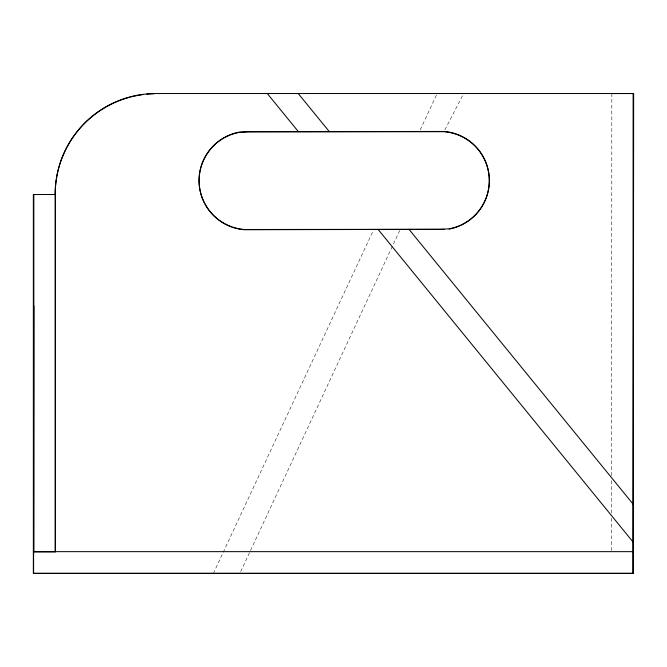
<?xml version="1.0" encoding="UTF-8"?>
<svg xmlns="http://www.w3.org/2000/svg" width="667" height="667" viewBox="0 0 667 667"><rect width="100%" height="100%" fill="white"/><g stroke="black" fill="none" stroke-linecap="round" stroke-linejoin="round"><path stroke-width="0.5" stroke-dasharray="3.33 2.5" d="M611.639 550.6L611.656 517.284M611.656 513.115L611.672 479.798M611.672 475.638L611.822 93.522M213.34 573.478L373.72 229.54M420.21 129.848L436.602 94.697M240.687 571.594L399.75 230.482M444.889 129.848L463.023 94.697"/><path stroke-width="1" d="M33.592 573.236L633.216 573.236L633.408 93.53M444.147 229.323L244.456 229.74A49.166 49.166 0 0 1 232.825 227.405M611.822 93.522L633.65 93.53L633.216 573.236M33.834 305.853L33.592 573.478L633.216 573.478L633.216 93.53L155.911 93.53A100.734 100.734 0 0 0 55.178 194.272L55.178 551.651M33.592 551.651L633.216 551.651M33.35 551.892L55.419 551.892L55.419 194.514L33.35 194.514L33.35 573.236M298.232 93.53L329.331 131.657M408.963 229.298L633.216 504.26M267.284 93.53L298.382 131.657M378.014 229.298L633.216 542.213M33.834 194.514L33.834 551.892M231.899 227.088A49.166 49.166 0 0 1 239.236 132.383L248.257 131.899L443.939 131.699A49.166 49.166 0 0 1 461.356 225.071M460.472 225.488A49.166 49.166 0 0 1 449.158 229.056M55.178 194.514A100.734 100.734 0 0 1 129.84 97.207M130.824 96.948A100.734 100.734 0 0 1 142.763 94.631M146.798 94.189A100.734 100.734 0 0 1 153.885 93.797M248.257 131.657L239.236 132.141A49.166 49.166 0 0 0 244.456 229.498L440.137 229.298L449.158 228.814A49.166 49.166 0 0 0 443.939 131.457L248.257 131.657"/></g></svg>
